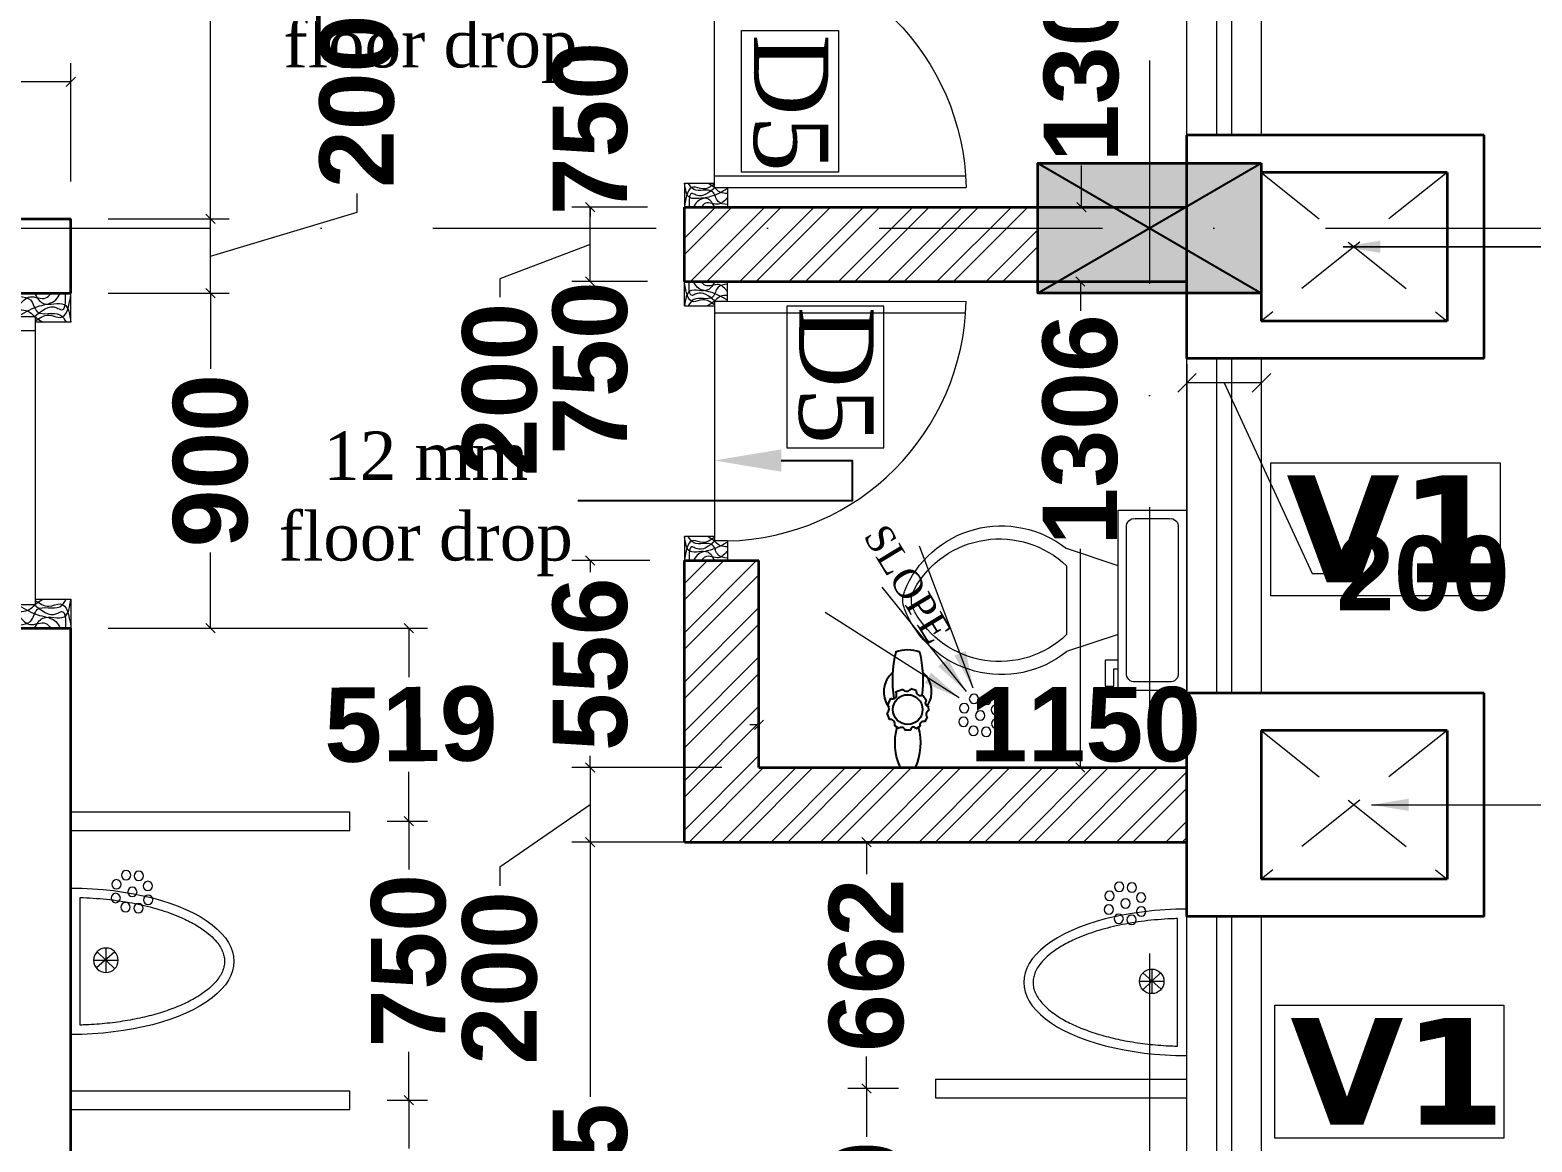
# Model space of a CAD drawing. Header units: millimetres. Extents: x -3092162 to 4513894, y -12317808 to 1849994.
# Drawn here: x -379345 to -375306, y -5829937 to -5826949 of the extents above; entities that cross this region are included whole.
import ezdxf

# ---------------------------------------------------------------- set-up
doc = ezdxf.new("R2010")
doc.units = ezdxf.units.MM
doc.header["$LTSCALE"] = 2
doc.header["$MEASUREMENT"] = 0
doc.header["$PDMODE"] = 34
doc.header["$PDSIZE"] = 500
doc.linetypes.add('DASHDOT', pattern=[1, 0.5, -0.25, 0, -0.25])
doc.linetypes.add('DASHED2', pattern=[0.375, 0.25, -0.125])
for name, color, linetype, lineweight in [('AREA AA', 162, 'Continuous', 20), ('ARROW', 7, 'Continuous', 25), ('coloumn', 10, 'Continuous', 35), ('D DIM', 250, 'Continuous', 9), ('D5', 10, 'Continuous', 5), ('DOOR', 27, 'Continuous', 5), ('FIXTURE', 252, 'Continuous', 0), ('glass', 5, 'Continuous', 15), ('GRID', 251, 'DASHDOT', 5), ('hatch toilet', 42, 'Continuous', 9), ('SILL', 74, 'Continuous', 9), ('tap', 97, 'Continuous', 25), ('taxe', 7, 'Continuous', 9), ('toi.dim.', 214, 'Continuous', 9), ('VENTI', 162, 'Continuous', 5), ('WAll', 250, 'Continuous', 35)]:
    doc.layers.add(name, color=color, linetype=linetype, lineweight=lineweight)
for name, color, linetype, lineweight, true_color in [('DOT', 7, 'DASHED2', 0, 0x89067c), ('duct text', 7, 'Continuous', 5, 0x30182a), ('partation wall', 7, 'Continuous', 20, 0x525023)]:
    doc.layers.add(name, color=color, linetype=linetype, lineweight=lineweight, true_color=true_color)
doc.styles.add('door', font='arial.ttf', dxfattribs={"height": 70})
doc.styles.add('int dim', font='arialbd.ttf', dxfattribs={"height": 200})
doc.styles.get("Standard").update_dxf_attribs({"font": 'times.ttf', "height": 500})
doc.styles.add('style2', font='verdana.ttf')
doc.dimstyles.new('DOOR', dxfattribs={"dimtxt": 100, "dimasz": 100, "dimexe": 25, "dimexo": 50, "dimgap": 25, "dimtad": 0, "dimtih": 1, "dimtoh": 1, "dimdec": 0, "dimzin": 3, "dimdsep": 46, "dimtxsty": 'door', "dimblk": 'OBLIQUE', "dimcen": 200, "dimclrd": 256, "dimclre": 256, "dimclrt": 256, "dimadec": 0, "dimazin": 0, "dimtfac": 1, "dimtdec": 0, "dimtofl": 0, "dimtmove": 2, "dimatfit": 3, "dimfxl": 300, "dimfxlon": 1, "dimfrac": 1, "dimtolj": 1, "dimtzin": 0, "dimlwd": -1, "dimlwe": -1, "dimarcsym": 0})
doc.dimstyles.new('toilet detail', dxfattribs={"dimtxt": 150, "dimasz": 25, "dimexe": 50, "dimexo": 100, "dimgap": 25, "dimtad": 0, "dimdec": 0, "dimzin": 3, "dimdsep": 46, "dimtxsty": 'int dim', "dimblk": 'OBLIQUE', "dimcen": 90, "dimclrd": 214, "dimclre": 214, "dimclrt": 256, "dimadec": 0, "dimazin": 0, "dimtfac": 1, "dimtdec": 0, "dimtofl": 0, "dimtmove": 1, "dimatfit": 3, "dimfxl": 1, "dimfrac": 1, "dimtolj": 1, "dimtzin": 0, "dimlwd": -1, "dimlwe": -1, "dimarcsym": 1})
pattern_1 = [(45, (1180935.43, -187302.33), (-66.2912607, 66.2912607), []), (45, (1180979.62, -187302.33), (-66.2912607, 66.2912607), [])]

# ---------------------------------------------------------------- blocks, each defined once
blk = doc.blocks.new('_Oblique')
at = {"color": 0, "linetype": 'ByBlock', "lineweight": -2}
blk.add_line((-0.5, -0.5), (0.5, 0.5), dxfattribs=at)
blk = doc.blocks.new('14')
at = {"layer": 'FIXTURE', "ltscale": 15000}
for centre in [(-57, 27.9), (-38.2, 36), (-20.2, 27), (-64.7, 9.5), (-38.1, 9.5), (-12.1, 9.5), (-57, -7.8), (-38.2, -15.3), (-18.6, -8.4)]:
    blk.add_circle(centre, 6.97, dxfattribs=at)
blk = doc.blocks.new('Toilet - top')
for p, q in [((9.75, -4.5), (9.75, -1.5)), ((-4.87, -6.37), (-3.37, -6.37)), ((-4.87, -7.12), (-4.87, -6.37)), ((-3.37, -6.37), (-3.37, -6)), ((-2.62, -6), (-2.62, -7.12)), ((-0.37, -6), (-1.87, -10.5)), ((5.63, -6), (7.13, -10.5)), ((-2.62, -7.12), (-4.87, -7.12)), ((5.63, -10.5), (-0.37, -10.5))]:
    blk.add_line(p, q)
blk.add_lwpolyline([(10.5, -6), (10.5, 0), (-5.25, 0), (-5.25, -6)], close=True)
for points in [[(9, -0.75), (-3.75, -0.75)], [(-4.5, -1.5), (-4.5, -4.5)], [(-3.75, -5.25), (9, -5.25)]]:
    blk.add_lwpolyline(points)
for centre, radius, start, end in [((-3.84, -1.41), 0.663, 81.8699, 188.1301), ((9.09, -1.41), 0.663, 351.8699, 98.1301), ((-3.84, -4.59), 0.663, 171.8699, 278.1301), ((9.09, -4.59), 0.663, 261.8699, 8.1301), ((5.26, -16.19), 9.13, 141.4691, 248.2606), ((5.77, -16.36), 8.5, 136.3677, 240.998), ((-0.01, -16.19), 9.13, 291.7393, 38.5307), ((-0.52, -16.36), 8.5, 299.0018, 43.6321), ((2.63, -22.05), 2, 240.998, 299.0018), ((2.63, -22.81), 2, 248.2606, 291.7393)]:
    blk.add_arc(centre, radius, start, end)
blk = doc.blocks.new('uri')
at = {"layer": 'FIXTURE', "ltscale": 100}
for p, q in [((1256537.1, -5187074), (1256537.1, -5186680.5)), ((1256512.1, -5187048.7), (1256512.1, -5186705.8)), ((1256443, -5186841.5), (1256443, -5186907.5)), ((1256476, -5186874.5), (1256410, -5186874.5)), ((1256466.9, -5186851.8), (1256419.1, -5186897.2)), ((1256419.4, -5186851.5), (1256468.8, -5186895.1))]:
    blk.add_line(p, q, dxfattribs=at)
blk.add_circle((1256443, -5186874.5), 33, dxfattribs=at)
blk.add_ellipse((1256537.1, -5186877.2), major_axis=(438.1, 0), ratio=0.449067, start_param=1.570796, end_param=4.712389, dxfattribs=at)
blk.add_open_spline([(1256512.1, -5186705.8), (1256509.5, -5186705.9), (1256506.8, -5186706), (1256480, -5186706.9), (1256456, -5186708.7), (1256409.1, -5186714), (1256386.2, -5186717.6), (1256342.2, -5186726.3), (1256321.1, -5186731.6), (1256281.3, -5186743.5), (1256262.7, -5186750.2), (1256232.3, -5186763.1), (1256219.9, -5186769.1), (1256197.3, -5186781.7), (1256187, -5186788.2), (1256170.4, -5186800.5), (1256163.6, -5186806.1), (1256151.8, -5186817.5), (1256146.7, -5186823.2), (1256138.9, -5186833.5), (1256135.9, -5186838.1), (1256130.9, -5186847.2), (1256129, -5186851.7), (1256126.1, -5186860.5), (1256125.1, -5186864.8), (1256124, -5186873.4), (1256123.9, -5186877.6), (1256124.5, -5186886.2), (1256125.2, -5186890.5), (1256127.6, -5186899.2), (1256129.3, -5186903.6), (1256133.7, -5186912.7), (1256136.4, -5186917.3), (1256142.9, -5186926.6), (1256146.7, -5186931.3), (1256155.4, -5186940.7), (1256160.4, -5186945.4), (1256171.3, -5186954.7), (1256177.4, -5186959.3), (1256190.5, -5186968.4), (1256197.6, -5186972.9), (1256216.5, -5186983.7), (1256228.9, -5186989.8), (1256255.6, -5187001.5), (1256270, -5187006.9), (1256300.3, -5187016.9), (1256316.3, -5187021.5), (1256349.6, -5187029.7), (1256366.9, -5187033.3), (1256402.5, -5187039.4), (1256420.8, -5187041.9), (1256458.1, -5187045.9), (1256477, -5187047.3), (1256501.4, -5187048.3), (1256506.8, -5187048.5), (1256512.1, -5187048.7)], degree=3, knots=[1.629393, 1.629393, 1.629393, 1.629393, 1.648181, 1.648181, 1.818462, 1.818462, 1.988743, 1.988743, 2.159025, 2.159025, 2.329306, 2.329306, 2.461629, 2.461629, 2.593951, 2.593951, 2.703241, 2.703241, 2.812532, 2.812532, 2.903056, 2.903056, 2.993581, 2.993581, 3.084106, 3.084106, 3.17463, 3.17463, 3.265155, 3.265155, 3.35568, 3.35568, 3.446205, 3.446205, 3.536729, 3.536729, 3.627254, 3.627254, 3.717779, 3.717779, 3.808303, 3.808303, 3.942921, 3.942921, 4.077539, 4.077539, 4.212157, 4.212157, 4.346775, 4.346775, 4.481393, 4.481393, 4.616011, 4.616011, 4.653792, 4.653792, 4.653792, 4.653792], dxfattribs=at)
blk = doc.blocks.new('*D258')
at = {"layer": 'Defpoints', "color": 0, "lineweight": 50, "ltscale": 100, "transparency": 16777216}
for p in [(-377838.3, -5829131.2), (-377584.7, -5829131.2), (-377141.6, -5831956.2)]:
    blk.add_point(p, dxfattribs=at)
at = {"layer": 'toi.dim.', "color": 214, "ltscale": 100, "transparency": 16777216}
for p, q in [((-377684.7, -5829131.2), (-377888.3, -5829131.2)), ((-377838.3, -5829131.2), (-377838.3, -5829816.1)), ((-377838.3, -5831956.2), (-377838.3, -5830472.2)), ((-377241.6, -5831956.2), (-377888.3, -5831956.2))]:
    blk.add_line(p, q, dxfattribs=at)
at = {"layer": 'toi.dim.', "color": 214, "ltscale": 100, "transparency": 16777216, "xscale": 25, "yscale": 25, "zscale": 25}
for p, rotation in [((-377838.3, -5829131.2), 90), ((-377838.3, -5831956.2), 270)]:
    blk.add_blockref('_Oblique', p, dxfattribs=dict(at, rotation=rotation))
at = {"layer": 'toi.dim.', "ltscale": 100, "transparency": 16777216, "insert": (-377838.3, -5830144.2), "char_height": 200, "attachment_point": 5, "rotation": 90, "style": 'int dim'}
blk.add_mtext('\\A1;2825', dxfattribs=at)
blk = doc.blocks.new('*D259')
at = {"layer": 'Defpoints', "color": 0, "lineweight": 50, "ltscale": 100, "transparency": 16777216}
for p in [(-377838.3, -5828374.9), (-377578.2, -5828374.9), (-377384.7, -5828931.2)]:
    blk.add_point(p, dxfattribs=at)
at = {"layer": 'toi.dim.', "color": 214, "ltscale": 100, "transparency": 16777216}
for p, q in [((-377678.2, -5828374.9), (-377888.3, -5828374.9)), ((-377838.3, -5828374.9), (-377838.3, -5828406.2)), ((-377484.7, -5828931.2), (-377888.3, -5828931.2)), ((-377838.3, -5828931.2), (-377838.3, -5828899.9))]:
    blk.add_line(p, q, dxfattribs=at)
at = {"layer": 'toi.dim.', "color": 214, "ltscale": 100, "transparency": 16777216, "xscale": 25, "yscale": 25, "zscale": 25}
for p, rotation in [((-377838.3, -5828374.9), 90), ((-377838.3, -5828931.2), 270)]:
    blk.add_blockref('_Oblique', p, dxfattribs=dict(at, rotation=rotation))
at = {"layer": 'toi.dim.', "ltscale": 100, "transparency": 16777216, "insert": (-377838.3, -5828653.1), "char_height": 200, "attachment_point": 5, "rotation": 90, "style": 'int dim'}
blk.add_mtext('\\A1;556', dxfattribs=at)
blk = doc.blocks.new('*D260')
at = {"layer": 'Defpoints', "color": 0, "lineweight": 50, "ltscale": 100, "transparency": 16777216}
for p in [(-377838.3, -5827624.9), (-377584.7, -5827624.9), (-377578.2, -5828374.9)]:
    blk.add_point(p, dxfattribs=at)
at = {"layer": 'toi.dim.', "color": 214, "ltscale": 100, "transparency": 16777216}
for p, q in [((-377838.3, -5827624.9), (-377838.3, -5827599.9)), ((-377684.7, -5827624.9), (-377888.3, -5827624.9)), ((-377678.2, -5828374.9), (-377888.3, -5828374.9)), ((-377838.3, -5828374.9), (-377838.3, -5828399.9))]:
    blk.add_line(p, q, dxfattribs=at)
at = {"layer": 'toi.dim.', "color": 214, "ltscale": 100, "transparency": 16777216, "xscale": 25, "yscale": 25, "zscale": 25}
for p, rotation in [((-377838.3, -5827624.9), 270), ((-377838.3, -5828374.9), 90)]:
    blk.add_blockref('_Oblique', p, dxfattribs=dict(at, rotation=rotation))
at = {"layer": 'toi.dim.', "ltscale": 100, "transparency": 16777216, "insert": (-377838.3, -5827856.9), "char_height": 200, "attachment_point": 5, "rotation": 90, "style": 'int dim'}
blk.add_mtext('\\A1;750', dxfattribs=at)
blk = doc.blocks.new('*D261')
at = {"layer": 'Defpoints', "color": 0, "lineweight": 50, "ltscale": 100, "transparency": 16777216}
for p in [(-377838.3, -5827424.9), (-377584.7, -5827424.9), (-377584.7, -5827624.9)]:
    blk.add_point(p, dxfattribs=at)
at = {"layer": 'toi.dim.', "color": 214, "ltscale": 100, "transparency": 16777216}
for p, q in [((-377684.7, -5827424.9), (-377888.3, -5827424.9)), ((-377838.3, -5827624.9), (-377838.3, -5827424.9)), ((-377838.3, -5827524.9), (-378081.3, -5827617.1)), ((-378081.3, -5827617.1), (-378081.3, -5827667.1)), ((-377684.7, -5827624.9), (-377888.3, -5827624.9))]:
    blk.add_line(p, q, dxfattribs=at)
at = {"layer": 'toi.dim.', "color": 214, "ltscale": 100, "transparency": 16777216, "xscale": 25, "yscale": 25, "zscale": 25}
for p, rotation in [((-377838.3, -5827424.9), 90), ((-377838.3, -5827624.9), 270)]:
    blk.add_blockref('_Oblique', p, dxfattribs=dict(at, rotation=rotation))
at = {"layer": 'toi.dim.', "ltscale": 100, "transparency": 16777216, "insert": (-378081.3, -5827914.8), "char_height": 200, "attachment_point": 5, "rotation": 90, "style": 'int dim'}
blk.add_mtext('\\A1;200', dxfattribs=at)
blk = doc.blocks.new('*D262')
at = {"layer": 'Defpoints', "color": 0, "lineweight": 50, "ltscale": 100, "transparency": 16777216}
for p in [(-377838.3, -5826674.9), (-377484.7, -5826674.9), (-377584.7, -5827424.9)]:
    blk.add_point(p, dxfattribs=at)
at = {"layer": 'toi.dim.', "color": 214, "ltscale": 100, "transparency": 16777216}
for p, q in [((-377838.3, -5826674.9), (-377838.3, -5826649.9)), ((-377584.7, -5826674.9), (-377888.3, -5826674.9)), ((-377684.7, -5827424.9), (-377888.3, -5827424.9)), ((-377838.3, -5827424.9), (-377838.3, -5827449.9))]:
    blk.add_line(p, q, dxfattribs=at)
at = {"layer": 'toi.dim.', "color": 214, "ltscale": 100, "transparency": 16777216, "xscale": 25, "yscale": 25, "zscale": 25}
for p, rotation in [((-377838.3, -5826674.9), 270), ((-377838.3, -5827424.9), 90)]:
    blk.add_blockref('_Oblique', p, dxfattribs=dict(at, rotation=rotation))
at = {"layer": 'toi.dim.', "ltscale": 100, "transparency": 16777216, "insert": (-377838.3, -5827213.6), "char_height": 200, "attachment_point": 5, "rotation": 90, "style": 'int dim'}
blk.add_mtext('\\A1;750', dxfattribs=at)
blk = doc.blocks.new('*D268')
at = {"layer": 'Defpoints', "color": 0, "lineweight": 50, "ltscale": 100, "transparency": 16777216}
for p in [(-376909.7, -5829131.2), (-377095.5, -5829793.6), (-376909.7, -5829793.6)]:
    blk.add_point(p, dxfattribs=at)
at = {"layer": 'toi.dim.', "color": 214, "ltscale": 100, "transparency": 16777216}
for p, q in [((-377009.7, -5829131.2), (-377145.5, -5829131.2)), ((-377095.5, -5829131.2), (-377095.5, -5829217.3)), ((-377095.5, -5829793.6), (-377095.5, -5829707.5)), ((-377009.7, -5829793.6), (-377145.5, -5829793.6))]:
    blk.add_line(p, q, dxfattribs=at)
at = {"layer": 'toi.dim.', "color": 214, "ltscale": 100, "transparency": 16777216, "xscale": 25, "yscale": 25, "zscale": 25}
for p, rotation in [((-377095.5, -5829131.2), 90), ((-377095.5, -5829793.6), 270)]:
    blk.add_blockref('_Oblique', p, dxfattribs=dict(at, rotation=rotation))
at = {"layer": 'toi.dim.', "ltscale": 100, "transparency": 16777216, "insert": (-377095.5, -5829462.4), "char_height": 200, "attachment_point": 5, "rotation": 90, "style": 'int dim'}
blk.add_mtext('\\A1;662', dxfattribs=at)
blk = doc.blocks.new('*D269')
at = {"layer": 'Defpoints', "color": 0, "lineweight": 50, "ltscale": 100, "transparency": 16777216}
for p in [(-376909.7, -5829793.6), (-377095.5, -5830543.6), (-376909.7, -5830543.6)]:
    blk.add_point(p, dxfattribs=at)
at = {"layer": 'toi.dim.', "color": 214, "ltscale": 100, "transparency": 16777216}
for p, q in [((-377009.7, -5829793.6), (-377145.5, -5829793.6)), ((-377095.5, -5829793.6), (-377095.5, -5829923.4)), ((-377095.5, -5830543.6), (-377095.5, -5830413.9)), ((-377009.7, -5830543.6), (-377145.5, -5830543.6))]:
    blk.add_line(p, q, dxfattribs=at)
at = {"layer": 'toi.dim.', "color": 214, "ltscale": 100, "transparency": 16777216, "xscale": 25, "yscale": 25, "zscale": 25}
for p, rotation in [((-377095.5, -5829793.6), 90), ((-377095.5, -5830543.6), 270)]:
    blk.add_blockref('_Oblique', p, dxfattribs=dict(at, rotation=rotation))
at = {"layer": 'toi.dim.', "ltscale": 100, "transparency": 16777216, "insert": (-377095.5, -5830168.6), "char_height": 200, "attachment_point": 5, "rotation": 90, "style": 'int dim'}
blk.add_mtext('\\A1;750', dxfattribs=at)
blk = doc.blocks.new('A$C3DC14F32')
at = {"layer": 'DOOR', "ltscale": 100}
for p, q in [((53, 115), (53, 756.7)), ((84, 80), (84, 755.4)), ((0, 0), (0, 115)), ((53, 115), (0, 115)), ((53, 80), (53, 115)), ((697, 115), (697, 80)), ((697, 115), (750, 115)), ((750, 115), (750, 0)), ((53, 80), (697, 80)), ((65, 0), (65, 80)), ((685, 80), (685, 0)), ((65, 0), (0, 0)), ((685, 0), (750, 0))]:
    blk.add_line(p, q, dxfattribs=at)
blk.add_arc((40.3, 100), 656.9, 1.3077, 88.8934, dxfattribs=at)
for points in [[(50, 115), (28.5, 70), (14.5, 33.5), (0, 24)], [(26.5, 115), (8, 91.5), (10.5, 56), (0, 44.5)], [(7, 115), (15, 90.5), (41.5, 75), (48, 24.5), (65, 10)], [(37, 115), (40, 96), (56, 76), (65, 61)], [(743, 115), (735, 90.5), (708.5, 75), (702, 24.5), (685, 10)], [(713, 115), (710, 96), (694, 76), (685, 61)], [(700, 115), (721.5, 70), (735.5, 33.5), (750, 24)], [(723.5, 115), (742, 91.5), (739.5, 56), (750, 44.5)], [(53, 82), (32.5, 31.5), (37, 21), (0, 12)], [(0, 81), (22.5, 62.5), (25, 15), (65, 0)], [(62, 80), (49, 49), (54, 23.5), (4, 0)], [(750, 81), (727.5, 62.5), (725, 15), (685, 0)], [(688, 80), (701, 49), (696, 23.5), (746, 0)], [(697, 82), (717.5, 31.5), (713, 21), (750, 12)]]:
    blk.add_spline(points, degree=3, dxfattribs=at)
blk = doc.blocks.new('ARROW')
at = {"layer": 'ARROW', "ltscale": 100}
blk.add_lwpolyline([(-1532755.5, -5576976), (-1532946.2, -5576976), (-1532946.2, -5576867.4), (-1532208.5, -5576867.4)], dxfattribs=at)
blk.add_solid([(-1532755.5, -5576946), (-1532575.5, -5576976), (-1532755.5, -5577006)], dxfattribs=at)
blk = doc.blocks.new('ryr')
at = {"layer": 'tap', "ltscale": 100}
for p, q in [((1982569, -4956357.8), (1982576.1, -4956352.9)), ((1982583.7, -4956350.4), (1982590.2, -4956350.1)), ((1982598.2, -4956351.9), (1982604.6, -4956355.3)), ((1982610.7, -4956361.3), (1982614, -4956367.1)), ((1982562.6, -4956366.8), (1982560.6, -4956373.7)), ((1982616, -4956374.1), (1982616, -4956381.8)), ((1982666.3, -4956367.8), (1982666.3, -4956388.4)), ((1982561.1, -4956384.7), (1982565.1, -4956394.4)), ((1982572.8, -4956401.4), (1982582.2, -4956405.4)), ((1982601.5, -4956402.7), (1982592.8, -4956405.7)), ((1982613.7, -4956389.8), (1982610.1, -4956395.6))]:
    blk.add_line(p, q, dxfattribs=at)
blk.add_circle((1982588.3, -4956378.1), 20, dxfattribs=at)
for centre, radius, start, end in [((1982556.2, -4956378.1), 48, 160.1952, 199.8048), ((1982547.7, -4956509), 151.7, 81.7623, 103.9834), ((1982564.4, -4956380.5), 34.6, 56.5528, 138.7143), ((1982563.2, -4956360.5), 6.39, 264.6602, 25.1394), ((1982579.4, -4956350.2), 4.3, 217.9729, 357.2544), ((1982594.6, -4956348.9), 4.62, 195.6991, 319.6996), ((1982608.8, -4956357.1), 4.58, 156.5927, 294.6638), ((1982633.1, -4956440.8), 80.2, 65.5625, 105.3327), ((1982556.9, -4956379.4), 6.73, 307.8899, 56.9197), ((1982615.4, -4956370.5), 3.66, 111.8615, 279.3097), ((1982616.8, -4956386.3), 4.61, 99.2597, 228.4484), ((1982547.7, -4956247.1), 151.7, 256.0166, 279.8379), ((1982564.4, -4956375.7), 34.6, 221.3317, 306.2699), ((1982568.6, -4956398.3), 5.26, 323.2148, 132.0605), ((1982587.4, -4956410.2), 7.04, 39.9617, 136.8268), ((1982607.8, -4956401.6), 6.38, 69.0303, 190.3369), ((1982633.1, -4956315.4), 80.2, 254.6673, 294.4375), ((1982588.3, -4956378.1), 28, 279.2436, 279.2439)]:
    blk.add_arc(centre, radius, start, end, dxfattribs=at)
blk = doc.blocks.new('*D272')
at = {"layer": 'Defpoints', "color": 0, "lineweight": 50, "ltscale": 100, "transparency": 16777216}
for p in [(-377384.7, -5828931.2), (-377838.3, -5829131.2), (-377384.7, -5829131.2)]:
    blk.add_point(p, dxfattribs=at)
at = {"layer": 'toi.dim.', "color": 214, "ltscale": 100, "transparency": 16777216}
for p, q in [((-377484.7, -5828931.2), (-377888.3, -5828931.2)), ((-377838.3, -5828931.2), (-377838.3, -5829131.2)), ((-377838.3, -5829031.2), (-378081.3, -5829198.5)), ((-377484.7, -5829131.2), (-377888.3, -5829131.2)), ((-378081.3, -5829198.5), (-378081.3, -5829248.5))]:
    blk.add_line(p, q, dxfattribs=at)
at = {"layer": 'toi.dim.', "color": 214, "ltscale": 100, "transparency": 16777216, "xscale": 25, "yscale": 25, "zscale": 25}
for p, rotation in [((-377838.3, -5828931.2), 90), ((-377838.3, -5829131.2), 270)]:
    blk.add_blockref('_Oblique', p, dxfattribs=dict(at, rotation=rotation))
at = {"layer": 'toi.dim.', "ltscale": 100, "transparency": 16777216, "insert": (-378081.3, -5829496.2), "char_height": 200, "attachment_point": 5, "rotation": 90, "style": 'int dim'}
blk.add_mtext('\\A1;200', dxfattribs=at)
blk = doc.blocks.new('*D309')
at = {"layer": 'Defpoints', "color": 0, "lineweight": 50, "ltscale": 100, "transparency": 16777216}
for p in [(-378484.7, -5829824.9), (-378326.4, -5829824.9), (-378484.7, -5830574.9)]:
    blk.add_point(p, dxfattribs=at)
at = {"layer": 'toi.dim.', "color": 214, "ltscale": 100, "transparency": 16777216}
for p, q in [((-378384.7, -5829824.9), (-378276.4, -5829824.9)), ((-378326.4, -5829824.9), (-378326.4, -5829954.7)), ((-378326.4, -5830574.9), (-378326.4, -5830445.2)), ((-378384.7, -5830574.9), (-378276.4, -5830574.9))]:
    blk.add_line(p, q, dxfattribs=at)
at = {"layer": 'toi.dim.', "color": 214, "ltscale": 100, "transparency": 16777216, "xscale": 25, "yscale": 25, "zscale": 25}
for p, rotation in [((-378326.4, -5829824.9), 90), ((-378326.4, -5830574.9), 270)]:
    blk.add_blockref('_Oblique', p, dxfattribs=dict(at, rotation=rotation))
at = {"layer": 'toi.dim.', "ltscale": 100, "transparency": 16777216, "insert": (-378326.4, -5830199.9), "char_height": 200, "attachment_point": 5, "rotation": 90, "style": 'int dim'}
blk.add_mtext('\\A1;750', dxfattribs=at)
blk = doc.blocks.new('*D310')
at = {"layer": 'Defpoints', "color": 0, "lineweight": 50, "ltscale": 100, "transparency": 16777216}
for p in [(-378484.7, -5829074.9), (-378326.4, -5829074.9), (-378484.7, -5829824.9)]:
    blk.add_point(p, dxfattribs=at)
at = {"layer": 'toi.dim.', "color": 214, "ltscale": 100, "transparency": 16777216}
for p, q in [((-378384.7, -5829074.9), (-378276.4, -5829074.9)), ((-378326.4, -5829074.9), (-378326.4, -5829204.7)), ((-378326.4, -5829824.9), (-378326.4, -5829695.2)), ((-378384.7, -5829824.9), (-378276.4, -5829824.9))]:
    blk.add_line(p, q, dxfattribs=at)
at = {"layer": 'toi.dim.', "color": 214, "ltscale": 100, "transparency": 16777216, "xscale": 25, "yscale": 25, "zscale": 25}
for p, rotation in [((-378326.4, -5829074.9), 90), ((-378326.4, -5829824.9), 270)]:
    blk.add_blockref('_Oblique', p, dxfattribs=dict(at, rotation=rotation))
at = {"layer": 'toi.dim.', "ltscale": 100, "transparency": 16777216, "insert": (-378326.4, -5829449.9), "char_height": 200, "attachment_point": 5, "rotation": 90, "style": 'int dim'}
blk.add_mtext('\\A1;750', dxfattribs=at)
blk = doc.blocks.new('*D311')
at = {"layer": 'Defpoints', "color": 0, "lineweight": 50, "ltscale": 100, "transparency": 16777216}
for p in [(-379234.7, -5828556.2), (-378326.4, -5828556.2), (-378484.7, -5829074.9)]:
    blk.add_point(p, dxfattribs=at)
at = {"layer": 'toi.dim.', "color": 214, "ltscale": 100, "transparency": 16777216}
for p, q in [((-379134.7, -5828556.2), (-378276.4, -5828556.2)), ((-378326.4, -5828556.2), (-378326.4, -5828688.4)), ((-378326.4, -5829074.9), (-378326.4, -5828942.8)), ((-378384.7, -5829074.9), (-378276.4, -5829074.9))]:
    blk.add_line(p, q, dxfattribs=at)
at = {"layer": 'toi.dim.', "color": 214, "ltscale": 100, "transparency": 16777216, "xscale": 25, "yscale": 25, "zscale": 25}
for p, rotation in [((-378326.4, -5828556.2), 90), ((-378326.4, -5829074.9), 270)]:
    blk.add_blockref('_Oblique', p, dxfattribs=dict(at, rotation=rotation))
at = {"layer": 'toi.dim.', "ltscale": 100, "transparency": 16777216, "insert": (-378320.5, -5828815.6), "char_height": 200, "attachment_point": 5, "rotation": 0.5, "style": 'int dim'}
blk.add_mtext('\\A1;519', dxfattribs=at)
blk = doc.blocks.new('*D312')
at = {"layer": 'Defpoints', "color": 0, "lineweight": 50, "ltscale": 100, "transparency": 16777216}
for p in [(-379234.7, -5827656.2), (-378859.1, -5827656.2), (-379234.7, -5828556.2)]:
    blk.add_point(p, dxfattribs=at)
at = {"layer": 'toi.dim.', "color": 214, "ltscale": 100, "transparency": 16777216}
for p, q in [((-379134.7, -5827656.2), (-378809.1, -5827656.2)), ((-378859.1, -5827656.2), (-378859.1, -5827859.4)), ((-378859.1, -5828556.2), (-378859.1, -5828353)), ((-379134.7, -5828556.2), (-378809.1, -5828556.2))]:
    blk.add_line(p, q, dxfattribs=at)
at = {"layer": 'toi.dim.', "color": 214, "ltscale": 100, "transparency": 16777216, "xscale": 25, "yscale": 25, "zscale": 25}
for p, rotation in [((-378859.1, -5827656.2), 90), ((-378859.1, -5828556.2), 270)]:
    blk.add_blockref('_Oblique', p, dxfattribs=dict(at, rotation=rotation))
at = {"layer": 'toi.dim.', "ltscale": 100, "transparency": 16777216, "insert": (-378859.1, -5828106.2), "char_height": 200, "attachment_point": 5, "rotation": 90, "style": 'int dim'}
blk.add_mtext('\\A1;900', dxfattribs=at)
blk = doc.blocks.new('*D313')
at = {"layer": 'Defpoints', "color": 0, "lineweight": 50, "ltscale": 100, "transparency": 16777216}
for p in [(-379234.7, -5827456.2), (-378859.1, -5827456.2), (-379234.7, -5827656.2)]:
    blk.add_point(p, dxfattribs=at)
at = {"layer": 'toi.dim.', "color": 214, "ltscale": 100, "transparency": 16777216}
for p, q in [((-378465.2, -5827438), (-378465.2, -5827388)), ((-378859.1, -5827556.2), (-378465.2, -5827438)), ((-379134.7, -5827456.2), (-378809.1, -5827456.2)), ((-378859.1, -5827656.2), (-378859.1, -5827456.2)), ((-379134.7, -5827656.2), (-378809.1, -5827656.2))]:
    blk.add_line(p, q, dxfattribs=at)
at = {"layer": 'toi.dim.', "color": 214, "ltscale": 100, "transparency": 16777216, "xscale": 25, "yscale": 25, "zscale": 25}
for p, rotation in [((-378859.1, -5827456.2), 90), ((-378859.1, -5827656.2), 270)]:
    blk.add_blockref('_Oblique', p, dxfattribs=dict(at, rotation=rotation))
at = {"layer": 'toi.dim.', "ltscale": 100, "transparency": 16777216, "insert": (-378465.2, -5827140.3), "char_height": 200, "attachment_point": 5, "rotation": 90, "style": 'int dim'}
blk.add_mtext('\\A1;200', dxfattribs=at)
blk = doc.blocks.new('*D314')
at = {"layer": 'Defpoints', "color": 0, "lineweight": 50, "ltscale": 100, "transparency": 16777216}
for p in [(-379109.7, -5823006.2), (-378859.1, -5823006.2), (-379234.7, -5827456.2)]:
    blk.add_point(p, dxfattribs=at)
at = {"layer": 'toi.dim.', "color": 214, "ltscale": 100, "transparency": 16777216}
for p, q in [((-379009.7, -5823006.2), (-378809.1, -5823006.2)), ((-378859.1, -5823006.2), (-378859.1, -5824904.9)), ((-378859.1, -5827456.2), (-378859.1, -5825557.5)), ((-379134.7, -5827456.2), (-378809.1, -5827456.2))]:
    blk.add_line(p, q, dxfattribs=at)
at = {"layer": 'toi.dim.', "color": 214, "ltscale": 100, "transparency": 16777216, "xscale": 25, "yscale": 25, "zscale": 25}
for p, rotation in [((-378859.1, -5823006.2), 90), ((-378859.1, -5827456.2), 270)]:
    blk.add_blockref('_Oblique', p, dxfattribs=dict(at, rotation=rotation))
at = {"layer": 'toi.dim.', "ltscale": 100, "transparency": 16777216, "insert": (-378859.1, -5825231.2), "char_height": 200, "attachment_point": 5, "rotation": 90, "style": 'int dim'}
blk.add_mtext('\\A1;4450', dxfattribs=at)
blk = doc.blocks.new('*D324')
at = {"layer": 'Defpoints', "color": 0, "lineweight": 50, "ltscale": 100, "transparency": 16777216}
for p in [(-379234.7, -5827087.8), (-382234.7, -5827306.2), (-379234.7, -5827456.2)]:
    blk.add_point(p, dxfattribs=at)
at = {"layer": 'toi.dim.', "color": 214, "ltscale": 100, "transparency": 16777216}
for p, q in [((-382234.7, -5827206.2), (-382234.7, -5827037.8)), ((-379234.7, -5827356.2), (-379234.7, -5827037.8)), ((-382234.7, -5827087.8), (-381058.3, -5827087.8)), ((-379234.7, -5827087.8), (-380411.1, -5827087.8))]:
    blk.add_line(p, q, dxfattribs=at)
at = {"layer": 'toi.dim.', "color": 214, "ltscale": 100, "transparency": 16777216, "xscale": 25, "yscale": 25, "zscale": 25, "rotation": 180}
blk.add_blockref('_Oblique', (-382234.7, -5827087.8), dxfattribs=at)
at = {"layer": 'toi.dim.', "color": 214, "ltscale": 100, "transparency": 16777216, "xscale": 25, "yscale": 25, "zscale": 25}
blk.add_blockref('_Oblique', (-379234.7, -5827087.8), dxfattribs=at)
at = {"layer": 'toi.dim.', "ltscale": 100, "transparency": 16777216, "insert": (-380734.7, -5827087.8), "char_height": 200, "attachment_point": 5, "style": 'int dim'}
blk.add_mtext('\\A1;3000', dxfattribs=at)
blk = doc.blocks.new('*D337')
at = {"layer": 'Defpoints', "color": 0, "lineweight": 50, "ltscale": 100, "transparency": 16777216}
for p in [(-377384.7, -5828799.8), (-376234.7, -5828799.8), (-376234.7, -5828815.8)]:
    blk.add_point(p, dxfattribs=at)
at = {"layer": 'toi.dim.', "color": 214, "ltscale": 100, "transparency": 16777216}
for p, q in [((-377384.7, -5828815.8), (-377409.7, -5828815.8)), ((-376234.7, -5828815.8), (-376209.7, -5828815.8)), ((-377384.7, -5828899.8), (-377384.7, -5828865.8)), ((-376234.7, -5828899.8), (-376234.7, -5828865.8))]:
    blk.add_line(p, q, dxfattribs=at)
at = {"layer": 'toi.dim.', "color": 214, "ltscale": 100, "transparency": 16777216, "xscale": 25, "yscale": 25, "zscale": 25}
blk.add_blockref('_Oblique', (-377384.7, -5828815.8), dxfattribs=at)
at = {"layer": 'toi.dim.', "color": 214, "ltscale": 100, "transparency": 16777216, "xscale": 25, "yscale": 25, "zscale": 25, "rotation": 180}
blk.add_blockref('_Oblique', (-376234.7, -5828815.8), dxfattribs=at)
at = {"layer": 'toi.dim.', "ltscale": 100, "transparency": 16777216, "insert": (-376506.9, -5828815.8), "char_height": 200, "attachment_point": 5, "style": 'int dim'}
blk.add_mtext('\\A1;1150', dxfattribs=at)
blk = doc.blocks.new('*D283')
at = {"layer": 'Defpoints', "color": 0, "lineweight": 50, "ltscale": 100, "transparency": 16777216}
for p in [(-376498.5, -5826118.7), (-376634.7, -5827424.9), (-376517.5, -5827424.9)]:
    blk.add_point(p, dxfattribs=at)
at = {"layer": 'toi.dim.', "color": 214, "ltscale": 100, "transparency": 16777216}
for p, q in [((-376598.5, -5826118.7), (-376567.5, -5826118.7)), ((-376517.5, -5826118.7), (-376517.5, -5826673.1)), ((-376517.5, -5827424.9), (-376517.5, -5827312.6)), ((-376534.7, -5827424.9), (-376467.5, -5827424.9))]:
    blk.add_line(p, q, dxfattribs=at)
at = {"layer": 'toi.dim.', "color": 214, "ltscale": 100, "transparency": 16777216, "xscale": 25, "yscale": 25, "zscale": 25}
for p, rotation in [((-376517.5, -5826118.7), 90), ((-376517.5, -5827424.9), 270)]:
    blk.add_blockref('_Oblique', p, dxfattribs=dict(at, rotation=rotation))
at = {"layer": 'toi.dim.', "ltscale": 100, "transparency": 16777216, "insert": (-376517.5, -5826992.9), "char_height": 200, "attachment_point": 5, "rotation": 90, "style": 'int dim'}
blk.add_mtext('\\A1;1306', dxfattribs=at)
blk = doc.blocks.new('*D284')
at = {"layer": 'Defpoints', "color": 0, "lineweight": 50, "ltscale": 100, "transparency": 16777216}
for p in [(-376634.7, -5827624.9), (-376634.7, -5828931.2), (-376520.7, -5828931.2)]:
    blk.add_point(p, dxfattribs=at)
at = {"layer": 'toi.dim.', "color": 214, "ltscale": 100, "transparency": 16777216}
for p, q in [((-376534.7, -5827624.9), (-376470.7, -5827624.9)), ((-376520.7, -5827624.9), (-376520.7, -5827703.6)), ((-376520.7, -5828931.2), (-376520.7, -5828343.1)), ((-376534.7, -5828931.2), (-376470.7, -5828931.2))]:
    blk.add_line(p, q, dxfattribs=at)
at = {"layer": 'toi.dim.', "color": 214, "ltscale": 100, "transparency": 16777216, "xscale": 25, "yscale": 25, "zscale": 25}
for p, rotation in [((-376520.7, -5827624.9), 90), ((-376520.7, -5828931.2), 270)]:
    blk.add_blockref('_Oblique', p, dxfattribs=dict(at, rotation=rotation))
at = {"layer": 'toi.dim.', "ltscale": 100, "transparency": 16777216, "insert": (-376520.7, -5828023.3), "char_height": 200, "attachment_point": 5, "rotation": 90, "style": 'int dim'}
blk.add_mtext('\\A1;1306', dxfattribs=at)

msp = doc.modelspace()

# ---------------------------------------------------------------- hatches: boundary and pattern name
at = {"layer": 'coloumn', "ltscale": 100}
msp.add_hatch(color=256, dxfattribs=at).paths.add_polyline_path([(-376034.7, -5827306.2), (-376034.7, -5827656.2), (-376634.7, -5827656.2), (-376634.7, -5827306.2)])
at = {"layer": 'hatch toilet', "ltscale": 100}
h = msp.add_hatch(dxfattribs=at)
h.set_pattern_fill('ANSI32', color=256, scale=250, style=0)
h.set_pattern_definition(pattern_1)
h.paths.add_polyline_path([(-376634.7, -5827624.9), (-376634.7, -5827424.9), (-377584.7, -5827424.9), (-377584.7, -5827624.9)])
h = msp.add_hatch(dxfattribs=at)
h.set_pattern_fill('ANSI32', color=256, scale=250, style=0)
h.set_pattern_definition(pattern_1)
h.paths.add_polyline_path([(-376234.7, -5829131.2), (-376234.7, -5828931.2), (-377384.7, -5828931.2), (-377384.7, -5828374.9), (-377469.7, -5828374.9), (-377469.7, -5828374.9), (-377584.7, -5828374.9), (-377584.7, -5829131.2)])

# ---------------------------------------------------------------- linework, layer by layer
at = {"layer": 'coloumn', "lineweight": 25, "ltscale": 100}
for p, q in [((-376634.7, -5827656.2), (-376034.7, -5827306.2)), ((-376634.7, -5827306.2), (-376034.7, -5827656.2))]:
    msp.add_line(p, q, dxfattribs=at)
at = {"layer": 'coloumn', "ltscale": 100}
msp.add_lwpolyline([(-376034.7, -5827306.2), (-376034.7, -5827656.2), (-376634.7, -5827656.2), (-376634.7, -5827306.2)], close=True, dxfattribs=at)
at = {"layer": 'D DIM', "ltscale": 100}
for p, q in [((-376233.9, -5828631.2), (-376233.9, -5827847.2)), ((-376033.9, -5828631.2), (-376033.9, -5827847.2)), ((-376033.9, -5827897.2), (-376233.9, -5827897.2)), ((-376133.9, -5827897.2), (-375897.3, -5828409.8)), ((-375897.3, -5828409.8), (-375847.3, -5828409.8))]:
    msp.add_line(p, q, dxfattribs=at)
at = {"layer": 'D5'}
for points in [[(-377170.9, -5826950.3), (-377170.9, -5827330.8), (-377431.5, -5827330.8), (-377431.5, -5826950.3)], [(-377049.4, -5828071.3), (-377049.4, -5827690.8), (-377310, -5827690.8), (-377310, -5828071.3)]]:
    msp.add_lwpolyline(points, close=True, dxfattribs=at)
at = {"layer": 'DOT', "ltscale": 400}
for p, q in [((-376034.7, -5827331.2), (-375534.7, -5827731.2)), ((-375534.7, -5827331.2), (-376034.7, -5827731.2)), ((-376034.7, -5828831.2), (-375534.7, -5829231.2)), ((-375534.7, -5828831.2), (-376034.7, -5829231.2))]:
    msp.add_line(p, q, dxfattribs=at)
at = {"layer": 'glass', "ltscale": 100}
for p, q in [((-376154.7, -5826331.4), (-376154.7, -5827231.4)), ((-376114.7, -5826331.4), (-376114.7, -5827231.4)), ((-376154.7, -5827831.4), (-376154.7, -5828731.4)), ((-376114.7, -5827831.4), (-376114.7, -5828731.4)), ((-376154.7, -5829331.2), (-376154.7, -5830231.2)), ((-376114.7, -5829331.2), (-376114.7, -5830231.2))]:
    msp.add_line(p, q, dxfattribs=at)
at = {"layer": 'GRID', "color": 5, "ltscale": 600}
msp.add_line((-376334.3, -5807829.3), (-376334.3, -5892623.2), dxfattribs=at)
at = {"layer": 'GRID', "color": 6, "ltscale": 600}
msp.add_line((-461068.5, -5827481.2), (-366441.1, -5827481.2), dxfattribs=at)
at = {"layer": 'partation wall', "ltscale": 100}
for p, q in [((-379234.7, -5829049.9), (-378484.7, -5829049.9)), ((-378484.7, -5829099.9), (-378484.7, -5829049.9)), ((-379234.7, -5829099.9), (-378484.7, -5829099.9)), ((-376909.7, -5829768.6), (-376909.7, -5829818.6)), ((-376909.7, -5829768.6), (-376234.7, -5829768.6)), ((-379234.7, -5829799.9), (-378484.7, -5829799.9)), ((-378484.7, -5829849.9), (-378484.7, -5829799.9)), ((-376909.7, -5829818.6), (-376234.7, -5829818.6)), ((-379234.7, -5829849.9), (-378484.7, -5829849.9))]:
    msp.add_line(p, q, dxfattribs=at)
at = {"layer": 'SILL', "ltscale": 100}
for p, q in [((-376234.7, -5830231.2), (-376234.7, -5822206.2)), ((-376034.7, -5826331.2), (-376034.7, -5827231.2)), ((-376034.7, -5827831.2), (-376034.7, -5828731.2)), ((-376034.7, -5829331.2), (-376034.7, -5830231.2))]:
    msp.add_line(p, q, dxfattribs=at)
at = {"layer": 'VENTI', "ltscale": 100}
for points in [[(-375392, -5828469.1), (-376008.2, -5828469.1), (-376008.2, -5828111.9), (-375392, -5828111.9)], [(-375381.7, -5829927.1), (-375997.9, -5829927.1), (-375997.9, -5829569.9), (-375381.7, -5829569.9)]]:
    msp.add_lwpolyline(points, close=True, dxfattribs=at)
at = {"layer": 'WAll', "ltscale": 100}
for p, q in [((-375434.7, -5827231.2), (-376234.7, -5827231.2)), ((-376234.7, -5827831.2), (-376234.7, -5827231.2)), ((-375434.7, -5827831.2), (-375434.7, -5827231.2)), ((-376034.7, -5827331.2), (-376034.7, -5827731.2)), ((-375534.7, -5827331.2), (-376034.7, -5827331.2)), ((-375534.7, -5827331.2), (-375534.7, -5827731.2)), ((-377584.7, -5827624.9), (-377584.7, -5827424.9)), ((-377584.7, -5827424.9), (-376234.7, -5827424.9)), ((-382234.7, -5827456.2), (-379234.7, -5827456.2)), ((-379234.7, -5827656.2), (-379234.7, -5827456.2)), ((-377584.7, -5827624.9), (-376234.7, -5827624.9)), ((-380634.7, -5827656.2), (-379234.7, -5827656.2)), ((-375534.7, -5827731.2), (-376034.7, -5827731.2)), ((-375434.7, -5827831.2), (-376234.7, -5827831.2)), ((-377584.7, -5829131.2), (-377584.7, -5828374.9)), ((-377584.7, -5828374.9), (-377384.7, -5828374.9)), ((-377384.7, -5828931.2), (-377384.7, -5828374.9)), ((-379434.7, -5828556.2), (-379234.7, -5828556.2)), ((-379234.7, -5831956.2), (-379234.7, -5828556.2)), ((-375434.7, -5828731.2), (-376234.7, -5828731.2)), ((-376234.7, -5829331.2), (-376234.7, -5828731.2)), ((-375434.7, -5829331.2), (-375434.7, -5828731.2)), ((-376034.7, -5828831.2), (-376034.7, -5829231.2)), ((-375534.7, -5828831.2), (-376034.7, -5828831.2)), ((-375534.7, -5828831.2), (-375534.7, -5829231.2)), ((-377384.7, -5828931.2), (-376234.7, -5828931.2)), ((-377584.7, -5829131.2), (-376234.7, -5829131.2)), ((-375534.7, -5829231.2), (-376034.7, -5829231.2)), ((-375434.7, -5829331.2), (-376234.7, -5829331.2))]:
    msp.add_line(p, q, dxfattribs=at)

# ---------------------------------------------------------------- block references
at = {"layer": 'ARROW', "rotation": 180}
msp.add_blockref('ARROW', (-1910080.2, -11405081.7), dxfattribs=at)
at = {"layer": 'D DIM', "ltscale": 100, "xscale": 50, "yscale": 50, "zscale": 50, "rotation": 180}
msp.add_blockref('_Oblique', (-376233.9, -5827897.2), dxfattribs=at)
at = {"layer": 'D DIM', "ltscale": 100, "xscale": 50, "yscale": 50, "zscale": 50}
msp.add_blockref('_Oblique', (-376033.9, -5827897.2), dxfattribs=at)
at = {"layer": 'DOOR', "ltscale": 100, "xscale": -1, "rotation": 270.0005034062861}
msp.add_blockref('A$C3DC14F32', (-377584.7, -5827424.9), dxfattribs=at)
at = {"layer": 'DOOR', "ltscale": 100, "rotation": 269.9994965937138}
msp.add_blockref('A$C3DC14F32', (-377584.7, -5827624.9), dxfattribs=at)
at = {"layer": 'DOOR', "ltscale": 100, "xscale": -1.199999999953806, "yscale": 1.199999999953806, "zscale": 1.199999999953806, "rotation": 90.00050340628627}
msp.add_blockref('A$C3DC14F32', (-379235.1, -5827656.2), dxfattribs=at)
at = {"layer": 'FIXTURE', "ltscale": 100, "extrusion": (0, 0, -1), "xscale": 30.77059217263013, "yscale": 30.77059217263013, "zscale": -30.7705921728903, "rotation": 90}
msp.add_blockref('Toilet - top', (376234.7, -5828562), dxfattribs=at)
at = {"layer": 'FIXTURE', "lineweight": 40, "xscale": 2, "yscale": 2, "zscale": 2, "rotation": 270}
msp.add_blockref('ryr', (9535771.4, -1863598.6), dxfattribs=at)
at = {"layer": 'FIXTURE', "xscale": -1.8, "yscale": 1.8, "zscale": 1.8, "rotation": 110.471190732132}
for p in [(-376749.9, -5828849.7), (-379029.6, -5829323.4), (-376359.3, -5829354.6)]:
    msp.add_blockref('14', p, dxfattribs=at)
at = {"layer": 'WAll', "xscale": -1}
msp.add_blockref('uri', (877302.4, -642574.6), dxfattribs=at)
at = {"layer": 'WAll'}
msp.add_blockref('uri', (-1632771.8, -642631.2), dxfattribs=at)

# ---------------------------------------------------------------- texts
at = {"layer": 'D DIM', "ltscale": 100, "insert": (-375599.6, -5828409.8), "char_height": 200, "attachment_point": 5, "style": 'int dim'}
msp.add_mtext('\\A1;200', dxfattribs=at)
at = {"layer": 'D5', "char_height": 200, "width": 464.194, "attachment_point": 2, "rotation": 270}
for insert in [(-377198, -5827144.9), (-377076.5, -5827876.7)]:
    msp.add_mtext('\\pt2000;D5', dxfattribs=dict(at, insert=insert))
at = {"layer": 'taxe', "color": 0, "char_height": 130}
for insert, attachment_point in [((-378268.1, -5827091.4), 8), ((-378280.6, -5828027.8), 2)]:
    msp.add_mtext('12 mm \\Pfloor drop', dxfattribs=dict(at, insert=insert, attachment_point=attachment_point))
at = {"layer": 'taxe', "color": 0, "insert": (-377017, -5828457.1), "char_height": 75, "attachment_point": 8, "rotation": 301.2151}
msp.add_mtext('SLOPE', dxfattribs=at)
at = {"layer": 'VENTI', "ltscale": 100, "char_height": 287, "attachment_point": 5, "style": 'style2'}
for insert in [(-375677.3, -5828289.5), (-375667, -5829747.5)]:
    msp.add_mtext('\\pt3157;{\\fVerdana|b1|i0|c0|p34;V1}', dxfattribs=dict(at, insert=insert))

# ---------------------------------------------------------------- dimensions: what is measured, and where the dimension line sits
at = {"layer": 'toi.dim.', "ltscale": 100}
for base, p1, p2, picture, middle in [((-378859.1, -5823006.2), (-379234.7, -5827456.2), (-379109.7, -5823006.2), '*D314', (-378859.1, -5825231.2)), ((-378859.1, -5827456.2), (-379234.7, -5827656.2), (-379234.7, -5827456.2), '*D313', (-378465.2, -5827363)), ((-378859.1, -5827656.2), (-379234.7, -5828556.2), (-379234.7, -5827656.2), '*D312', (-378859.1, -5828106.2)), ((-377838.3, -5828374.9), (-377384.7, -5828931.2), (-377578.2, -5828374.9), '*D259', (-377838.3, -5828653.1)), ((-378326.4, -5829074.9), (-378484.7, -5829824.9), (-378484.7, -5829074.9), '*D310', (-378326.4, -5829449.9)), ((-377095.5, -5829793.6), (-376909.7, -5829131.2), (-376909.7, -5829793.6), '*D268', (-377095.5, -5829462.4)), ((-377095.5, -5830543.6), (-376909.7, -5829793.6), (-376909.7, -5830543.6), '*D269', (-377095.5, -5830168.6)), ((-378326.4, -5829824.9), (-378484.7, -5830574.9), (-378484.7, -5829824.9), '*D309', (-378326.4, -5830199.9))]:
    dim = msp.add_linear_dim(base=base, p1=p1, p2=p2, angle=90, dimstyle='toilet detail', dxfattribs=at)
    dim.commit()
    dim.dimension.update_dxf_attribs({"geometry": picture, "text_midpoint": middle})
for base, p1, p2, picture, middle in [((-376517.5, -5827424.9), (-376498.5, -5826118.7), (-376634.7, -5827424.9), '*D283', (-376517.5, -5826992.9)), ((-377838.3, -5826674.9), (-377584.7, -5827424.9), (-377484.7, -5826674.9), '*D262', (-377838.3, -5827213.6)), ((-377838.3, -5827424.9), (-377584.7, -5827624.9), (-377584.7, -5827424.9), '*D261', (-378081.3, -5827692.1)), ((-377838.3, -5827624.9), (-377578.2, -5828374.9), (-377584.7, -5827624.9), '*D260', (-377838.3, -5827856.9)), ((-376520.7, -5828931.2), (-376634.7, -5827624.9), (-376634.7, -5828931.2), '*D284', (-376520.7, -5828023.3)), ((-377838.3, -5829131.2), (-377384.7, -5828931.2), (-377384.7, -5829131.2), '*D272', (-378081.3, -5829273.5)), ((-377838.3, -5829131.2), (-377141.6, -5831956.2), (-377584.7, -5829131.2), '*D258', (-377838.3, -5830144.2))]:
    dim = msp.add_linear_dim(base=base, p1=p1, p2=p2, angle=90, dimstyle='toilet detail', dxfattribs=at)
    dim.commit()
    dim.dimension.update_dxf_attribs({"geometry": picture, "text_midpoint": middle, "dimtype": 160})
dim = msp.add_linear_dim(base=(-379234.7, -5827087.8), p1=(-382234.7, -5827306.2), p2=(-379234.7, -5827456.2), dimstyle='toilet detail', dxfattribs=at)
dim.commit()
dim.dimension.update_dxf_attribs({"geometry": '*D324', "text_midpoint": (-380734.7, -5827087.8)})
dim = msp.add_linear_dim(base=(-378326.4, -5828556.2), p1=(-378484.7, -5829074.9), p2=(-379234.7, -5828556.2), angle=90, dimstyle='toilet detail', override={"dimtmove": 2}, dxfattribs=at)
dim.commit()
dim.dimension.update_dxf_attribs({"geometry": '*D311', "text_midpoint": (-378320.5, -5828815.6), "dimtype": 160, "text_rotation": 0.5})
dim = msp.add_linear_dim(base=(-376234.7, -5828815.8), p1=(-377384.7, -5828799.8), p2=(-376234.7, -5828799.8), dimstyle='toilet detail', dxfattribs=at)
dim.commit()
dim.dimension.update_dxf_attribs({"geometry": '*D337', "text_midpoint": (-376506.9, -5828815.8), "dimtype": 160})

# ---------------------------------------------------------------- leaders
at = {"layer": 'AREA AA', "ltscale": 100}
for points in [[(-376808.5, -5828717.9), (-376953.1, -5828335.6)], [(-376827.2, -5828726.6), (-377053.3, -5828446.5)], [(-376846.1, -5828743.6), (-377206.8, -5828514.5)]]:
    msp.add_leader(points, dimstyle='toilet detail', override={"dimasz": 100, "dimclrd": 256}, dxfattribs=at)
at = {"layer": 'duct text', "ltscale": 0.1}
for points in [[(-375813.9, -5827531.2), (-374302.8, -5827531.2), (-375813.9, -5827531.2)], [(-375737.7, -5829031.2), (-374109.7, -5829031.2), (-374109.7, -5828276.4)], [(-375737.7, -5829031.2), (-374109.7, -5829031.2), (-374109.7, -5829703.9)]]:
    msp.add_leader(points, dimstyle='DOOR', dxfattribs=at)

doc.saveas('drawing.dxf')
